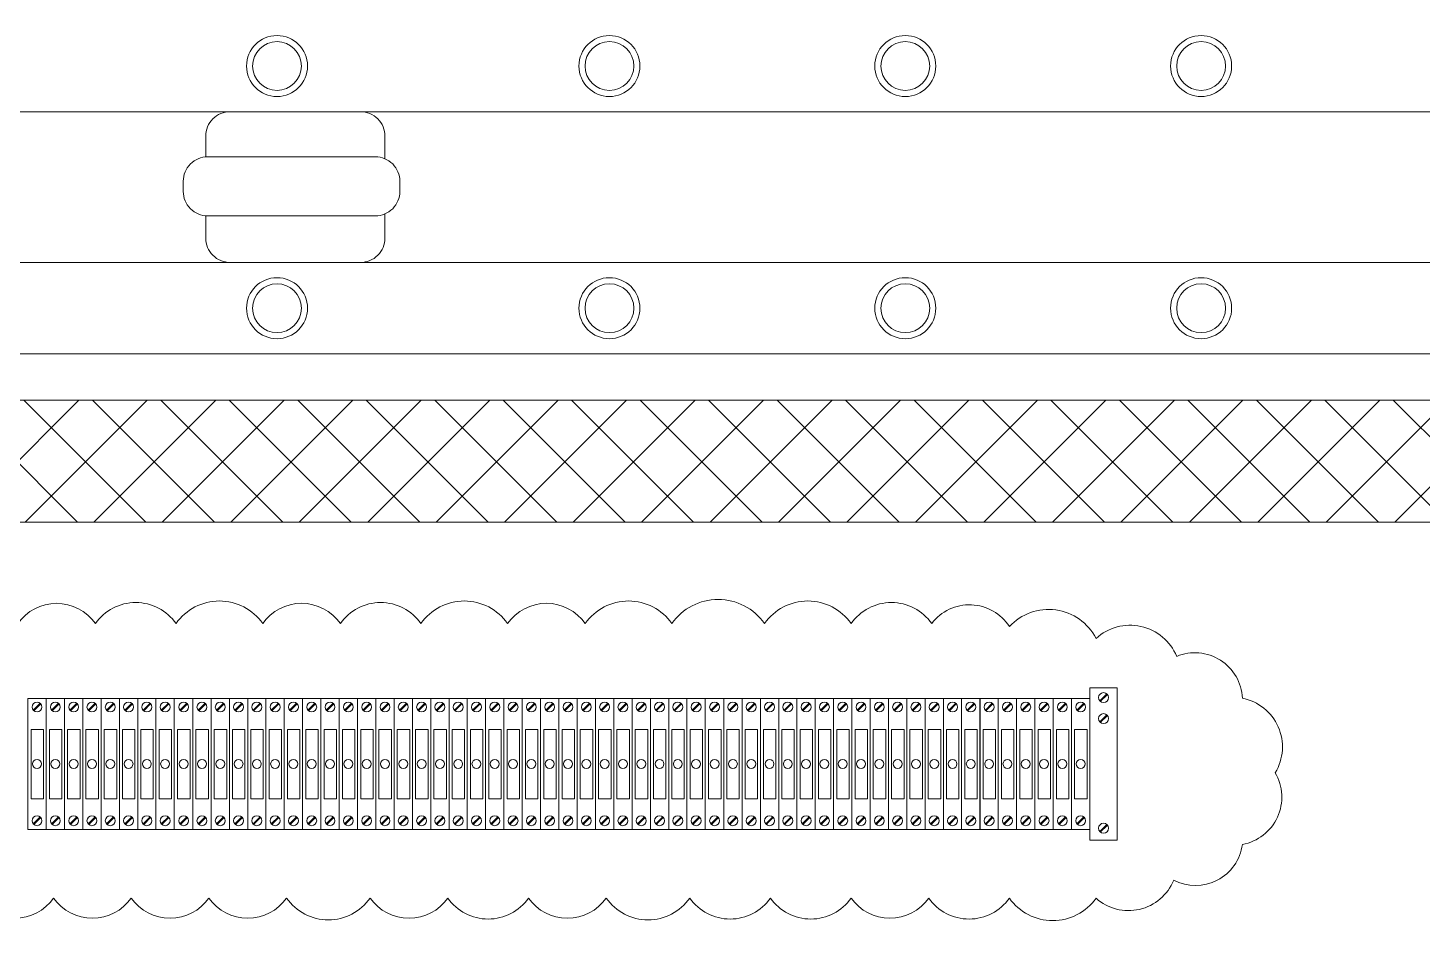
# Model space of a CAD drawing. Header units: millimetres. Extents: x 32626 to 72822, y 60047 to 123188.
# Drawn here: x 33365 to 33639.3, y 68896.5 to 69075.4 of the extents above; entities that cross this region are included whole.
import ezdxf

# ---------------------------------------------------------------- set-up
doc = ezdxf.new("R2010")
doc.units = ezdxf.units.MM
doc.header["$LTSCALE"] = 10
doc.layers.add('1轮廓实线层', color=7, linetype='Continuous', lineweight=18)

msp = doc.modelspace()

# ---------------------------------------------------------------- hatches: boundary and pattern name
at = {"layer": '1轮廓实线层'}
h = msp.add_hatch(dxfattribs=at)
h.set_pattern_fill('ANSI37', color=256, scale=3, style=0)
h.set_pattern_definition([(45, (1626.673, 2082.644), (-6.7351921, 6.7351921), []), (135, (1626.673, 2082.644), (-6.7351921, -6.7351921), [])])
h.paths.add_polyline_path([(33783.76, 68756.33), (33783.76, 69002.19), (33049.69, 69002.19), (33049.69, 68756.33)])
h.paths.add_polyline_path([(33759.76, 68780.33), (33759.76, 68867.26), (33073.69, 68867.26), (33073.69, 68780.33)], flags=16)
h.paths.add_polyline_path([(33759.76, 68891.26), (33759.76, 68978.19), (33073.69, 68978.19), (33073.69, 68891.26)], flags=16)

# ---------------------------------------------------------------- linework, layer by layer
for p, q in [((33485.38, 69029.26), (33832.83, 69029.26)), ((33019.53, 69011.26), (33813.93, 69011.26)), ((33049.69, 69002.19), (33783.76, 69002.19)), ((33073.69, 68978.19), (33759.76, 68978.19))]:
    msp.add_line(p, q, dxfattribs=at)
at = {"layer": '1轮廓实线层', "lineweight": 13}
for p, q in [((33573.93, 68945.58), (33579.33, 68945.58)), ((33573.93, 68915.58), (33573.93, 68945.58)), ((33579.33, 68945.58), (33579.33, 68915.58)), ((33365.02, 68943.5), (33368.62, 68943.5)), ((33365.02, 68917.7), (33365.02, 68943.5)), ((33366.07, 68941.16), (33367.45, 68942.54)), ((33366.19, 68941.04), (33367.57, 68942.42)), ((33368.62, 68943.5), (33368.62, 68917.7)), ((33368.62, 68943.5), (33372.22, 68943.5)), ((33368.62, 68917.7), (33368.62, 68943.5)), ((33369.67, 68941.16), (33371.05, 68942.54)), ((33369.79, 68941.04), (33371.17, 68942.42)), ((33372.22, 68943.5), (33372.22, 68917.7)), ((33372.22, 68943.5), (33375.82, 68943.5)), ((33372.22, 68917.7), (33372.22, 68943.5)), ((33373.27, 68941.16), (33374.65, 68942.54)), ((33373.39, 68941.04), (33374.77, 68942.42)), ((33375.82, 68943.5), (33375.82, 68917.7)), ((33375.82, 68943.5), (33379.42, 68943.5)), ((33375.82, 68917.7), (33375.82, 68943.5)), ((33376.87, 68941.16), (33378.25, 68942.54)), ((33376.99, 68941.04), (33378.37, 68942.42)), ((33379.42, 68943.5), (33379.42, 68917.7)), ((33379.42, 68943.5), (33383.02, 68943.5)), ((33379.42, 68917.7), (33379.42, 68943.5)), ((33380.47, 68941.16), (33381.85, 68942.54)), ((33380.59, 68941.04), (33381.97, 68942.42)), ((33383.02, 68943.5), (33383.02, 68917.7)), ((33383.02, 68943.5), (33386.62, 68943.5)), ((33383.02, 68917.7), (33383.02, 68943.5)), ((33384.07, 68941.16), (33385.45, 68942.54)), ((33384.19, 68941.04), (33385.57, 68942.42)), ((33386.62, 68943.5), (33386.62, 68917.7)), ((33386.62, 68943.5), (33390.22, 68943.5)), ((33386.62, 68917.7), (33386.62, 68943.5)), ((33387.67, 68941.16), (33389.05, 68942.54)), ((33387.8, 68941.04), (33389.17, 68942.42)), ((33390.22, 68943.5), (33390.22, 68917.7)), ((33390.22, 68943.5), (33393.82, 68943.5)), ((33390.22, 68917.7), (33390.22, 68943.5)), ((33391.27, 68941.16), (33392.65, 68942.54)), ((33391.4, 68941.04), (33392.77, 68942.42)), ((33393.82, 68943.5), (33393.82, 68917.7)), ((33393.86, 68943.5), (33397.46, 68943.5)), ((33394.91, 68941.16), (33396.29, 68942.54)), ((33395.03, 68941.04), (33396.41, 68942.42)), ((33397.46, 68943.5), (33397.46, 68917.7)), ((33397.46, 68943.5), (33401.06, 68943.5)), ((33397.46, 68917.7), (33397.46, 68943.5)), ((33398.51, 68941.16), (33399.89, 68942.54)), ((33398.63, 68941.04), (33400.01, 68942.42)), ((33401.06, 68943.5), (33401.06, 68917.7)), ((33401.06, 68943.5), (33404.66, 68943.5)), ((33401.06, 68917.7), (33401.06, 68943.5)), ((33402.11, 68941.16), (33403.49, 68942.54)), ((33402.23, 68941.04), (33403.61, 68942.42)), ((33404.66, 68943.5), (33404.66, 68917.7)), ((33404.66, 68943.5), (33408.26, 68943.5)), ((33404.66, 68917.7), (33404.66, 68943.5)), ((33405.71, 68941.16), (33407.09, 68942.54)), ((33405.83, 68941.04), (33407.21, 68942.42)), ((33408.26, 68943.5), (33408.26, 68917.7)), ((33408.26, 68943.5), (33411.86, 68943.5)), ((33408.26, 68917.7), (33408.26, 68943.5)), ((33409.31, 68941.16), (33410.69, 68942.54)), ((33409.43, 68941.04), (33410.81, 68942.42)), ((33411.86, 68943.5), (33411.86, 68917.7)), ((33411.86, 68943.5), (33415.46, 68943.5)), ((33411.86, 68917.7), (33411.86, 68943.5)), ((33412.91, 68941.16), (33414.29, 68942.54)), ((33413.03, 68941.04), (33414.41, 68942.42)), ((33415.46, 68943.5), (33415.46, 68917.7)), ((33415.46, 68943.5), (33419.06, 68943.5)), ((33415.46, 68917.7), (33415.46, 68943.5)), ((33416.51, 68941.16), (33417.89, 68942.54)), ((33416.63, 68941.04), (33418.01, 68942.42)), ((33419.06, 68943.5), (33419.06, 68917.7)), ((33419.06, 68943.5), (33422.66, 68943.5)), ((33419.06, 68917.7), (33419.06, 68943.5)), ((33420.11, 68941.16), (33421.49, 68942.54)), ((33420.23, 68941.04), (33421.61, 68942.42)), ((33422.66, 68943.5), (33422.66, 68917.7)), ((33422.66, 68943.5), (33426.26, 68943.5)), ((33422.66, 68917.7), (33422.66, 68943.5)), ((33423.71, 68941.16), (33425.09, 68942.54)), ((33423.84, 68941.04), (33425.21, 68942.42)), ((33426.26, 68943.5), (33426.26, 68917.7)), ((33426.26, 68943.5), (33429.86, 68943.5)), ((33426.26, 68917.7), (33426.26, 68943.5)), ((33427.32, 68941.16), (33428.69, 68942.54)), ((33427.44, 68941.04), (33428.81, 68942.42)), ((33429.86, 68943.5), (33429.86, 68917.7)), ((33429.87, 68943.5), (33433.47, 68943.5)), ((33429.87, 68917.7), (33429.87, 68943.5)), ((33430.92, 68941.16), (33432.29, 68942.54)), ((33431.04, 68941.04), (33432.42, 68942.42)), ((33433.47, 68943.5), (33433.47, 68917.7)), ((33433.47, 68943.5), (33437.07, 68943.5)), ((33433.47, 68917.7), (33433.47, 68943.5)), ((33434.52, 68941.16), (33435.9, 68942.54)), ((33434.64, 68941.04), (33436.02, 68942.42)), ((33437.07, 68943.5), (33437.07, 68917.7)), ((33437.07, 68943.5), (33440.67, 68943.5)), ((33437.07, 68917.7), (33437.07, 68943.5)), ((33438.12, 68941.16), (33439.5, 68942.54)), ((33438.24, 68941.04), (33439.62, 68942.42)), ((33440.67, 68943.5), (33440.67, 68917.7)), ((33440.67, 68943.5), (33444.27, 68943.5)), ((33440.67, 68917.7), (33440.67, 68943.5)), ((33441.72, 68941.16), (33443.1, 68942.54)), ((33441.84, 68941.04), (33443.22, 68942.42)), ((33444.27, 68943.5), (33444.27, 68917.7)), ((33444.27, 68943.5), (33447.87, 68943.5)), ((33444.27, 68917.7), (33444.27, 68943.5)), ((33445.32, 68941.16), (33446.7, 68942.54)), ((33445.44, 68941.04), (33446.82, 68942.42)), ((33447.87, 68943.5), (33447.87, 68917.7)), ((33447.87, 68943.5), (33451.47, 68943.5)), ((33447.87, 68917.7), (33447.87, 68943.5)), ((33448.92, 68941.16), (33450.3, 68942.54)), ((33449.04, 68941.04), (33450.42, 68942.42)), ((33451.47, 68943.5), (33451.47, 68917.7)), ((33451.47, 68943.5), (33455.07, 68943.5)), ((33451.47, 68917.7), (33451.47, 68943.5)), ((33452.52, 68941.16), (33453.9, 68942.54)), ((33452.64, 68941.04), (33454.02, 68942.42)), ((33455.07, 68943.5), (33455.07, 68917.7)), ((33455.07, 68943.5), (33458.67, 68943.5)), ((33455.07, 68917.7), (33455.07, 68943.5)), ((33456.12, 68941.16), (33457.5, 68942.54)), ((33456.24, 68941.04), (33457.62, 68942.42)), ((33458.67, 68943.5), (33458.67, 68917.7)), ((33458.67, 68943.5), (33462.27, 68943.5)), ((33458.67, 68917.7), (33458.67, 68943.5)), ((33459.72, 68941.16), (33461.1, 68942.54)), ((33459.84, 68941.04), (33461.22, 68942.42)), ((33462.27, 68943.5), (33462.27, 68917.7)), ((33462.27, 68943.5), (33465.87, 68943.5)), ((33462.27, 68917.7), (33462.27, 68943.5)), ((33463.32, 68941.16), (33464.7, 68942.54)), ((33463.44, 68941.04), (33464.82, 68942.42)), ((33465.87, 68943.5), (33465.87, 68917.7)), ((33465.87, 68943.5), (33469.47, 68943.5)), ((33465.87, 68917.7), (33465.87, 68943.5)), ((33466.92, 68941.16), (33468.3, 68942.54)), ((33467.04, 68941.04), (33468.42, 68942.42)), ((33469.47, 68943.5), (33469.47, 68917.7)), ((33469.47, 68917.7), (33469.47, 68943.5)), ((33469.48, 68943.5), (33473.08, 68943.5)), ((33469.48, 68917.7), (33469.48, 68943.5)), ((33470.53, 68941.16), (33471.9, 68942.54)), ((33470.65, 68941.04), (33472.03, 68942.42)), ((33473.08, 68943.5), (33473.08, 68917.7)), ((33473.08, 68943.5), (33476.68, 68943.5)), ((33473.08, 68917.7), (33473.08, 68943.5)), ((33474.13, 68941.16), (33475.51, 68942.54)), ((33474.25, 68941.04), (33475.63, 68942.42)), ((33476.68, 68943.5), (33476.68, 68917.7)), ((33476.68, 68943.5), (33480.28, 68943.5)), ((33476.68, 68917.7), (33476.68, 68943.5)), ((33477.73, 68941.16), (33479.11, 68942.54)), ((33477.85, 68941.04), (33479.23, 68942.42)), ((33480.28, 68943.5), (33480.28, 68917.7)), ((33480.28, 68943.5), (33483.88, 68943.5)), ((33480.28, 68917.7), (33480.28, 68943.5)), ((33481.33, 68941.16), (33482.71, 68942.54)), ((33481.45, 68941.04), (33482.83, 68942.42)), ((33483.88, 68943.5), (33483.88, 68917.7)), ((33483.88, 68943.5), (33487.48, 68943.5)), ((33483.88, 68917.7), (33483.88, 68943.5)), ((33484.93, 68941.16), (33486.31, 68942.54)), ((33485.05, 68941.04), (33486.43, 68942.42)), ((33487.48, 68943.5), (33487.48, 68917.7)), ((33487.48, 68943.5), (33491.08, 68943.5)), ((33487.48, 68917.7), (33487.48, 68943.5)), ((33488.53, 68941.16), (33489.91, 68942.54)), ((33488.65, 68941.04), (33490.03, 68942.42)), ((33491.08, 68943.5), (33491.08, 68917.7)), ((33491.08, 68943.5), (33494.68, 68943.5)), ((33491.08, 68917.7), (33491.08, 68943.5)), ((33492.13, 68941.16), (33493.51, 68942.54)), ((33492.25, 68941.04), (33493.63, 68942.42)), ((33494.68, 68943.5), (33494.68, 68917.7)), ((33494.68, 68943.5), (33498.28, 68943.5)), ((33494.68, 68917.7), (33494.68, 68943.5)), ((33495.73, 68941.16), (33497.11, 68942.54)), ((33495.85, 68941.04), (33497.23, 68942.42)), ((33498.28, 68943.5), (33498.28, 68917.7)), ((33498.31, 68943.5), (33501.91, 68943.5)), ((33499.36, 68941.16), (33500.74, 68942.54)), ((33499.48, 68941.04), (33500.86, 68942.42)), ((33501.91, 68943.5), (33501.91, 68917.7)), ((33501.91, 68943.5), (33505.51, 68943.5)), ((33501.91, 68917.7), (33501.91, 68943.5)), ((33502.96, 68941.16), (33504.34, 68942.54)), ((33503.09, 68941.04), (33504.46, 68942.42)), ((33505.51, 68943.5), (33505.51, 68917.7)), ((33505.52, 68943.5), (33509.12, 68943.5)), ((33505.52, 68917.7), (33505.52, 68943.5)), ((33506.57, 68941.16), (33507.94, 68942.54)), ((33506.69, 68941.04), (33508.07, 68942.42)), ((33509.12, 68943.5), (33509.12, 68917.7)), ((33509.12, 68943.5), (33512.72, 68943.5)), ((33509.12, 68917.7), (33509.12, 68943.5)), ((33510.17, 68941.16), (33511.55, 68942.54)), ((33510.29, 68941.04), (33511.67, 68942.42)), ((33512.72, 68943.5), (33512.72, 68917.7)), ((33512.72, 68943.5), (33516.32, 68943.5)), ((33512.72, 68917.7), (33512.72, 68943.5)), ((33513.77, 68941.16), (33515.15, 68942.54)), ((33513.89, 68941.04), (33515.27, 68942.42)), ((33516.32, 68943.5), (33516.32, 68917.7)), ((33516.32, 68943.5), (33519.92, 68943.5)), ((33516.32, 68917.7), (33516.32, 68943.5)), ((33517.37, 68941.16), (33518.75, 68942.54)), ((33517.49, 68941.04), (33518.87, 68942.42)), ((33519.92, 68943.5), (33519.92, 68917.7)), ((33519.92, 68943.5), (33523.52, 68943.5)), ((33519.92, 68917.7), (33519.92, 68943.5)), ((33520.97, 68941.16), (33522.35, 68942.54)), ((33521.09, 68941.04), (33522.47, 68942.42)), ((33523.52, 68943.5), (33523.52, 68917.7)), ((33523.52, 68943.5), (33527.12, 68943.5)), ((33523.52, 68917.7), (33523.52, 68943.5)), ((33524.57, 68941.16), (33525.95, 68942.54)), ((33524.69, 68941.04), (33526.07, 68942.42)), ((33527.12, 68943.5), (33527.12, 68917.7)), ((33527.12, 68943.5), (33530.72, 68943.5)), ((33527.12, 68917.7), (33527.12, 68943.5)), ((33528.17, 68941.16), (33529.55, 68942.54)), ((33528.29, 68941.04), (33529.67, 68942.42)), ((33530.72, 68943.5), (33530.72, 68917.7)), ((33530.72, 68943.5), (33534.32, 68943.5)), ((33530.72, 68917.7), (33530.72, 68943.5)), ((33531.77, 68941.16), (33533.15, 68942.54)), ((33531.89, 68941.04), (33533.27, 68942.42)), ((33534.32, 68943.5), (33534.32, 68917.7)), ((33534.32, 68943.5), (33537.92, 68943.5)), ((33534.32, 68917.7), (33534.32, 68943.5)), ((33535.37, 68941.16), (33536.75, 68942.54)), ((33535.49, 68941.04), (33536.87, 68942.42)), ((33537.92, 68943.5), (33537.92, 68917.7)), ((33537.92, 68943.5), (33541.52, 68943.5)), ((33537.92, 68917.7), (33537.92, 68943.5)), ((33538.97, 68941.16), (33540.35, 68942.54)), ((33539.09, 68941.04), (33540.47, 68942.42)), ((33541.52, 68943.5), (33541.52, 68917.7)), ((33541.52, 68943.5), (33545.12, 68943.5)), ((33541.52, 68917.7), (33541.52, 68943.5)), ((33542.57, 68941.16), (33543.95, 68942.54)), ((33542.69, 68941.04), (33544.07, 68942.42)), ((33545.12, 68943.5), (33545.12, 68917.7)), ((33545.12, 68943.5), (33548.72, 68943.5)), ((33545.12, 68917.7), (33545.12, 68943.5)), ((33546.17, 68941.16), (33547.55, 68942.54)), ((33546.3, 68941.04), (33547.67, 68942.42)), ((33548.72, 68943.5), (33548.72, 68917.7)), ((33548.72, 68943.5), (33552.32, 68943.5)), ((33548.72, 68917.7), (33548.72, 68943.5)), ((33549.78, 68941.16), (33551.15, 68942.54)), ((33549.9, 68941.04), (33551.28, 68942.42)), ((33552.32, 68943.5), (33552.32, 68917.7)), ((33552.33, 68943.5), (33555.93, 68943.5)), ((33552.33, 68917.7), (33552.33, 68943.5)), ((33553.38, 68941.16), (33554.75, 68942.54)), ((33553.5, 68941.04), (33554.88, 68942.42)), ((33555.93, 68943.5), (33555.93, 68917.7)), ((33555.93, 68943.5), (33559.53, 68943.5)), ((33555.93, 68917.7), (33555.93, 68943.5)), ((33556.98, 68941.16), (33558.36, 68942.54)), ((33557.1, 68941.04), (33558.48, 68942.42)), ((33559.53, 68943.5), (33559.53, 68917.7)), ((33559.53, 68943.5), (33563.13, 68943.5)), ((33559.53, 68917.7), (33559.53, 68943.5)), ((33560.58, 68941.16), (33561.96, 68942.54)), ((33560.7, 68941.04), (33562.08, 68942.42)), ((33563.13, 68943.5), (33563.13, 68917.7)), ((33563.13, 68943.5), (33566.73, 68943.5)), ((33563.13, 68917.7), (33563.13, 68943.5)), ((33564.18, 68941.16), (33565.56, 68942.54)), ((33564.3, 68941.04), (33565.68, 68942.42)), ((33566.73, 68943.5), (33566.73, 68917.7)), ((33566.73, 68943.5), (33570.33, 68943.5)), ((33566.73, 68917.7), (33566.73, 68943.5)), ((33567.78, 68941.16), (33569.16, 68942.54)), ((33567.9, 68941.04), (33569.28, 68942.42)), ((33570.33, 68943.5), (33570.33, 68917.7)), ((33570.33, 68943.5), (33573.93, 68943.5)), ((33570.33, 68917.7), (33570.33, 68943.5)), ((33571.38, 68941.16), (33572.76, 68942.54)), ((33571.5, 68941.04), (33572.88, 68942.42)), ((33573.93, 68943.5), (33573.93, 68917.7)), ((33573.93, 68917.7), (33573.93, 68943.5)), ((33575.88, 68943.02), (33577.26, 68944.4)), ((33576, 68942.9), (33577.38, 68944.27)), ((33575.88, 68938.89), (33577.26, 68940.27)), ((33576, 68938.77), (33577.38, 68940.15)), ((33366.07, 68918.79), (33367.45, 68920.17)), ((33366.19, 68918.67), (33367.57, 68920.04)), ((33369.67, 68918.79), (33371.05, 68920.17)), ((33369.79, 68918.67), (33371.17, 68920.04)), ((33373.27, 68918.79), (33374.65, 68920.17)), ((33373.39, 68918.67), (33374.77, 68920.04)), ((33376.87, 68918.79), (33378.25, 68920.17)), ((33376.99, 68918.67), (33378.37, 68920.04)), ((33380.47, 68918.79), (33381.85, 68920.17)), ((33380.59, 68918.67), (33381.97, 68920.04)), ((33384.07, 68918.79), (33385.45, 68920.17)), ((33384.19, 68918.67), (33385.57, 68920.04)), ((33387.67, 68918.79), (33389.05, 68920.17)), ((33387.8, 68918.67), (33389.17, 68920.04)), ((33391.27, 68918.79), (33392.65, 68920.17)), ((33391.4, 68918.67), (33392.77, 68920.04)), ((33394.91, 68918.79), (33396.29, 68920.17)), ((33395.03, 68918.67), (33396.41, 68920.04)), ((33398.51, 68918.79), (33399.89, 68920.17)), ((33398.63, 68918.67), (33400.01, 68920.04)), ((33402.11, 68918.79), (33403.49, 68920.17)), ((33402.23, 68918.67), (33403.61, 68920.04)), ((33405.71, 68918.79), (33407.09, 68920.17)), ((33405.83, 68918.67), (33407.21, 68920.04)), ((33409.31, 68918.79), (33410.69, 68920.17)), ((33409.43, 68918.67), (33410.81, 68920.04)), ((33412.91, 68918.79), (33414.29, 68920.17)), ((33413.03, 68918.67), (33414.41, 68920.04)), ((33416.51, 68918.79), (33417.89, 68920.17)), ((33416.63, 68918.67), (33418.01, 68920.04)), ((33420.11, 68918.79), (33421.49, 68920.17)), ((33420.23, 68918.67), (33421.61, 68920.04)), ((33423.71, 68918.79), (33425.09, 68920.17)), ((33423.84, 68918.67), (33425.21, 68920.04)), ((33427.32, 68918.79), (33428.69, 68920.17)), ((33427.44, 68918.67), (33428.81, 68920.04)), ((33430.92, 68918.79), (33432.29, 68920.17)), ((33431.04, 68918.67), (33432.42, 68920.04)), ((33434.52, 68918.79), (33435.9, 68920.17)), ((33434.64, 68918.67), (33436.02, 68920.04)), ((33438.12, 68918.79), (33439.5, 68920.17)), ((33438.24, 68918.67), (33439.62, 68920.04)), ((33441.72, 68918.79), (33443.1, 68920.17)), ((33441.84, 68918.67), (33443.22, 68920.04)), ((33445.32, 68918.79), (33446.7, 68920.17)), ((33445.44, 68918.67), (33446.82, 68920.04)), ((33448.92, 68918.79), (33450.3, 68920.17)), ((33449.04, 68918.67), (33450.42, 68920.04)), ((33452.52, 68918.79), (33453.9, 68920.17)), ((33452.64, 68918.67), (33454.02, 68920.04)), ((33456.12, 68918.79), (33457.5, 68920.17)), ((33456.24, 68918.67), (33457.62, 68920.04)), ((33459.72, 68918.79), (33461.1, 68920.17)), ((33459.84, 68918.67), (33461.22, 68920.04)), ((33463.32, 68918.79), (33464.7, 68920.17)), ((33463.44, 68918.67), (33464.82, 68920.04)), ((33466.92, 68918.79), (33468.3, 68920.17)), ((33467.04, 68918.67), (33468.42, 68920.04)), ((33470.53, 68918.79), (33471.9, 68920.17)), ((33470.65, 68918.67), (33472.03, 68920.04)), ((33474.13, 68918.79), (33475.51, 68920.17)), ((33474.25, 68918.67), (33475.63, 68920.04)), ((33477.73, 68918.79), (33479.11, 68920.17)), ((33477.85, 68918.67), (33479.23, 68920.04)), ((33481.33, 68918.79), (33482.71, 68920.17)), ((33481.45, 68918.67), (33482.83, 68920.04)), ((33484.93, 68918.79), (33486.31, 68920.17)), ((33485.05, 68918.67), (33486.43, 68920.04)), ((33488.53, 68918.79), (33489.91, 68920.17)), ((33488.65, 68918.67), (33490.03, 68920.04)), ((33492.13, 68918.79), (33493.51, 68920.17)), ((33492.25, 68918.67), (33493.63, 68920.04)), ((33495.73, 68918.79), (33497.11, 68920.17)), ((33495.85, 68918.67), (33497.23, 68920.04)), ((33499.36, 68918.79), (33500.74, 68920.17)), ((33499.48, 68918.67), (33500.86, 68920.04)), ((33502.96, 68918.79), (33504.34, 68920.17)), ((33503.09, 68918.67), (33504.46, 68920.04)), ((33506.57, 68918.79), (33507.94, 68920.17)), ((33506.69, 68918.67), (33508.07, 68920.04)), ((33510.17, 68918.79), (33511.55, 68920.17)), ((33510.29, 68918.67), (33511.67, 68920.04)), ((33513.77, 68918.79), (33515.15, 68920.17)), ((33513.89, 68918.67), (33515.27, 68920.04)), ((33517.37, 68918.79), (33518.75, 68920.17)), ((33517.49, 68918.67), (33518.87, 68920.04)), ((33520.97, 68918.79), (33522.35, 68920.17)), ((33521.09, 68918.67), (33522.47, 68920.04)), ((33524.57, 68918.79), (33525.95, 68920.17)), ((33524.69, 68918.67), (33526.07, 68920.04)), ((33528.17, 68918.79), (33529.55, 68920.17)), ((33528.29, 68918.67), (33529.67, 68920.04)), ((33531.77, 68918.79), (33533.15, 68920.17)), ((33531.89, 68918.67), (33533.27, 68920.04)), ((33535.37, 68918.79), (33536.75, 68920.17)), ((33535.49, 68918.67), (33536.87, 68920.04)), ((33538.97, 68918.79), (33540.35, 68920.17)), ((33539.09, 68918.67), (33540.47, 68920.04)), ((33542.57, 68918.79), (33543.95, 68920.17)), ((33542.69, 68918.67), (33544.07, 68920.04)), ((33546.17, 68918.79), (33547.55, 68920.17)), ((33546.3, 68918.67), (33547.67, 68920.04)), ((33549.78, 68918.79), (33551.15, 68920.17)), ((33549.9, 68918.67), (33551.28, 68920.04)), ((33553.38, 68918.79), (33554.75, 68920.17)), ((33553.5, 68918.67), (33554.88, 68920.04)), ((33556.98, 68918.79), (33558.36, 68920.17)), ((33557.1, 68918.67), (33558.48, 68920.04)), ((33560.58, 68918.79), (33561.96, 68920.17)), ((33560.7, 68918.67), (33562.08, 68920.04)), ((33564.18, 68918.79), (33565.56, 68920.17)), ((33564.3, 68918.67), (33565.68, 68920.04)), ((33567.78, 68918.79), (33569.16, 68920.17)), ((33567.9, 68918.67), (33569.28, 68920.04)), ((33571.38, 68918.79), (33572.76, 68920.17)), ((33571.5, 68918.67), (33572.88, 68920.04)), ((33368.62, 68917.7), (33365.02, 68917.7)), ((33372.22, 68917.7), (33368.62, 68917.7)), ((33375.82, 68917.7), (33372.22, 68917.7)), ((33379.42, 68917.7), (33375.82, 68917.7)), ((33383.02, 68917.7), (33379.42, 68917.7)), ((33386.62, 68917.7), (33383.02, 68917.7)), ((33390.22, 68917.7), (33386.62, 68917.7)), ((33393.82, 68917.7), (33390.22, 68917.7)), ((33397.46, 68917.7), (33393.86, 68917.7)), ((33401.06, 68917.7), (33397.46, 68917.7)), ((33404.66, 68917.7), (33401.06, 68917.7)), ((33408.26, 68917.7), (33404.66, 68917.7)), ((33411.86, 68917.7), (33408.26, 68917.7)), ((33415.46, 68917.7), (33411.86, 68917.7)), ((33419.06, 68917.7), (33415.46, 68917.7)), ((33422.66, 68917.7), (33419.06, 68917.7)), ((33426.26, 68917.7), (33422.66, 68917.7)), ((33429.86, 68917.7), (33426.26, 68917.7)), ((33433.47, 68917.7), (33429.87, 68917.7)), ((33437.07, 68917.7), (33433.47, 68917.7)), ((33440.67, 68917.7), (33437.07, 68917.7)), ((33444.27, 68917.7), (33440.67, 68917.7)), ((33447.87, 68917.7), (33444.27, 68917.7)), ((33451.47, 68917.7), (33447.87, 68917.7)), ((33455.07, 68917.7), (33451.47, 68917.7)), ((33458.67, 68917.7), (33455.07, 68917.7)), ((33462.27, 68917.7), (33458.67, 68917.7)), ((33465.87, 68917.7), (33462.27, 68917.7)), ((33469.47, 68917.7), (33465.87, 68917.7)), ((33473.08, 68917.7), (33469.48, 68917.7)), ((33476.68, 68917.7), (33473.08, 68917.7)), ((33480.28, 68917.7), (33476.68, 68917.7)), ((33483.88, 68917.7), (33480.28, 68917.7)), ((33487.48, 68917.7), (33483.88, 68917.7)), ((33491.08, 68917.7), (33487.48, 68917.7)), ((33494.68, 68917.7), (33491.08, 68917.7)), ((33498.28, 68917.7), (33494.68, 68917.7)), ((33501.91, 68917.7), (33498.31, 68917.7)), ((33505.51, 68917.7), (33501.91, 68917.7)), ((33509.12, 68917.7), (33505.52, 68917.7)), ((33512.72, 68917.7), (33509.12, 68917.7)), ((33516.32, 68917.7), (33512.72, 68917.7)), ((33519.92, 68917.7), (33516.32, 68917.7)), ((33523.52, 68917.7), (33519.92, 68917.7)), ((33527.12, 68917.7), (33523.52, 68917.7)), ((33530.72, 68917.7), (33527.12, 68917.7)), ((33534.32, 68917.7), (33530.72, 68917.7)), ((33537.92, 68917.7), (33534.32, 68917.7)), ((33541.52, 68917.7), (33537.92, 68917.7)), ((33545.12, 68917.7), (33541.52, 68917.7)), ((33548.72, 68917.7), (33545.12, 68917.7)), ((33552.32, 68917.7), (33548.72, 68917.7)), ((33555.93, 68917.7), (33552.33, 68917.7)), ((33559.53, 68917.7), (33555.93, 68917.7)), ((33563.13, 68917.7), (33559.53, 68917.7)), ((33566.73, 68917.7), (33563.13, 68917.7)), ((33570.33, 68917.7), (33566.73, 68917.7)), ((33573.93, 68917.7), (33570.33, 68917.7)), ((33575.88, 68917.32), (33577.26, 68918.7)), ((33576, 68917.2), (33577.38, 68918.58)), ((33579.33, 68915.58), (33573.93, 68915.58))]:
    msp.add_line(p, q, dxfattribs=at)
at = {"layer": '1轮廓实线层'}
for points in [[(33831.63, 69058.91), (33003.63, 69058.91, -0.414214), (32997.63, 69064.91), (32997.63, 69532.91, -0.414214), (33003.63, 69538.91)], [(33400.01, 69050.03), (33400.01, 69054.11, -0.414214), (33404.81, 69058.91), (33430.45, 69058.91, -0.414214), (33435.25, 69054.11), (33435.25, 69049.66)], [(33435.25, 69038.81), (33435.25, 69034.06, -0.414214), (33430.45, 69029.26), (33404.81, 69029.26, -0.414214), (33400.01, 69034.06), (33400.01, 69038.44)], [(33002.43, 68729.26, -0.414214), (32997.63, 68734.06), (32997.63, 69024.46, -0.414214), (33002.43, 69029.26), (33485.38, 69029.26)]]:
    msp.add_lwpolyline(points, format="xyb", dxfattribs=at)
msp.add_lwpolyline([(33395.58, 69045.24, -0.414214), (33400.38, 69050.04), (33433.39, 69050.04, -0.414214), (33438.19, 69045.24), (33438.19, 69043.23, -0.414214), (33433.39, 69038.43), (33400.38, 69038.43, -0.414214), (33395.58, 69043.23)], format="xyb", close=True, dxfattribs=at)
at = {"layer": '1轮廓实线层', "color": 1}
msp.add_lwpolyline([(33354.8, 68904.2, 0.520567), (33370.08, 68904.2, 0.520567), (33370.08, 68904.2, 0.520567), (33385.35, 68904.2, 0.520567), (33385.35, 68904.2, 0.520567), (33400.63, 68904.2, 0.520567), (33400.63, 68904.2, 0.520567), (33415.91, 68904.2, 0.520567), (33415.91, 68904.2, 0.520567), (33432.36, 68904.2, 0.520567), (33432.36, 68904.2, 0.520567), (33447.64, 68904.2, 0.520567), (33447.64, 68904.2, 0.520567), (33463.51, 68904.2, 0.520567), (33463.51, 68904.2, 0.520567), (33478.78, 68904.2, 0.520567), (33478.78, 68904.2, 0.520567), (33495.24, 68904.2, 0.520567), (33495.24, 68904.2, 0.520567), (33511.1, 68904.2, 0.520567), (33511.1, 68904.2, 0.520567), (33526.97, 68904.2, 0.520567), (33526.97, 68904.2, 0.520567), (33542.24, 68904.2, 0.520567), (33542.24, 68904.2, 0.520567), (33558.11, 68904.2, 0.520567), (33558.11, 68904.2, 0.520567), (33575.15, 68904.2, 0.520567), (33575.15, 68904.2, 0.520567), (33590.43, 68907.72, 0.520567), (33590.43, 68907.72, 0.520567), (33603.94, 68914.76, 0.520567), (33603.94, 68914.76, 0.520567), (33610.41, 68928.86, 0.520567), (33610.41, 68928.86, 0.520567), (33603.94, 68943.54, 0.520567), (33603.94, 68943.54, 0.520567), (33591.02, 68951.76, 0.520567), (33591.02, 68951.76, 0.520567), (33575.15, 68955.28, 0.520567), (33575.15, 68955.28, 0.520567), (33558.11, 68957.63, 0.520567), (33558.11, 68957.63, 0.520567), (33542.83, 68958.22, 0.520567), (33542.83, 68958.22, 0.520567), (33526.97, 68958.22, 0.520567), (33526.97, 68958.22, 0.520567), (33509.93, 68958.22, 0.520567), (33509.93, 68958.22, 0.520567), (33491.71, 68958.22, 0.520567), (33491.71, 68958.22, 0.520567), (33474.67, 68958.22, 0.520567), (33474.67, 68958.22, 0.520567), (33459.39, 68958.22, 0.520567), (33459.39, 68958.22, 0.520567), (33442.35, 68958.22, 0.520567), (33442.35, 68958.22, 0.520567), (33426.49, 68958.22, 0.520567), (33426.49, 68958.22, 0.520567), (33411.21, 68958.22, 0.520567), (33411.21, 68958.22, 0.520567), (33394.17, 68958.22, 0.520567), (33394.17, 68958.22, 0.520567), (33378.3, 68958.22, 0.520567), (33378.3, 68958.22, 0.520567), (33363.03, 68958.22, 0.520567)], format="xyb", dxfattribs=at)
at = {"layer": '1轮廓实线层', "lineweight": 13}
for points in [[(33365.64, 68937.4), (33368.09, 68937.4), (33368.09, 68923.75), (33365.64, 68923.75)], [(33369.24, 68937.4), (33371.69, 68937.4), (33371.69, 68923.75), (33369.24, 68923.75)], [(33372.84, 68937.4), (33375.29, 68937.4), (33375.29, 68923.75), (33372.84, 68923.75)], [(33376.44, 68937.4), (33378.89, 68937.4), (33378.89, 68923.75), (33376.44, 68923.75)], [(33380.04, 68937.4), (33382.49, 68937.4), (33382.49, 68923.75), (33380.04, 68923.75)], [(33383.64, 68937.4), (33386.09, 68937.4), (33386.09, 68923.75), (33383.64, 68923.75)], [(33387.24, 68937.4), (33389.69, 68937.4), (33389.69, 68923.75), (33387.24, 68923.75)], [(33390.85, 68937.4), (33393.29, 68937.4), (33393.29, 68923.75), (33390.85, 68923.75)], [(33394.48, 68937.4), (33396.93, 68937.4), (33396.93, 68923.75), (33394.48, 68923.75)], [(33398.08, 68937.4), (33400.53, 68937.4), (33400.53, 68923.75), (33398.08, 68923.75)], [(33401.68, 68937.4), (33404.13, 68937.4), (33404.13, 68923.75), (33401.68, 68923.75)], [(33405.28, 68937.4), (33407.73, 68937.4), (33407.73, 68923.75), (33405.28, 68923.75)], [(33408.88, 68937.4), (33411.33, 68937.4), (33411.33, 68923.75), (33408.88, 68923.75)], [(33412.48, 68937.4), (33414.93, 68937.4), (33414.93, 68923.75), (33412.48, 68923.75)], [(33416.08, 68937.4), (33418.53, 68937.4), (33418.53, 68923.75), (33416.08, 68923.75)], [(33419.68, 68937.4), (33422.13, 68937.4), (33422.13, 68923.75), (33419.68, 68923.75)], [(33423.28, 68937.4), (33425.73, 68937.4), (33425.73, 68923.75), (33423.28, 68923.75)], [(33426.89, 68937.4), (33429.33, 68937.4), (33429.33, 68923.75), (33426.89, 68923.75)], [(33430.49, 68937.4), (33432.93, 68937.4), (33432.93, 68923.75), (33430.49, 68923.75)], [(33434.09, 68937.4), (33436.54, 68937.4), (33436.54, 68923.75), (33434.09, 68923.75)], [(33437.69, 68937.4), (33440.14, 68937.4), (33440.14, 68923.75), (33437.69, 68923.75)], [(33441.29, 68937.4), (33443.74, 68937.4), (33443.74, 68923.75), (33441.29, 68923.75)], [(33444.89, 68937.4), (33447.34, 68937.4), (33447.34, 68923.75), (33444.89, 68923.75)], [(33448.49, 68937.4), (33450.94, 68937.4), (33450.94, 68923.75), (33448.49, 68923.75)], [(33452.09, 68937.4), (33454.54, 68937.4), (33454.54, 68923.75), (33452.09, 68923.75)], [(33455.69, 68937.4), (33458.14, 68937.4), (33458.14, 68923.75), (33455.69, 68923.75)], [(33459.29, 68937.4), (33461.74, 68937.4), (33461.74, 68923.75), (33459.29, 68923.75)], [(33462.89, 68937.4), (33465.34, 68937.4), (33465.34, 68923.75), (33462.89, 68923.75)], [(33466.49, 68937.4), (33468.94, 68937.4), (33468.94, 68923.75), (33466.49, 68923.75)], [(33470.1, 68937.4), (33472.54, 68937.4), (33472.54, 68923.75), (33470.1, 68923.75)], [(33473.7, 68937.4), (33476.15, 68937.4), (33476.15, 68923.75), (33473.7, 68923.75)], [(33477.3, 68937.4), (33479.75, 68937.4), (33479.75, 68923.75), (33477.3, 68923.75)], [(33480.9, 68937.4), (33483.35, 68937.4), (33483.35, 68923.75), (33480.9, 68923.75)], [(33484.5, 68937.4), (33486.95, 68937.4), (33486.95, 68923.75), (33484.5, 68923.75)], [(33488.1, 68937.4), (33490.55, 68937.4), (33490.55, 68923.75), (33488.1, 68923.75)], [(33491.7, 68937.4), (33494.15, 68937.4), (33494.15, 68923.75), (33491.7, 68923.75)], [(33495.3, 68937.4), (33497.75, 68937.4), (33497.75, 68923.75), (33495.3, 68923.75)], [(33498.93, 68937.4), (33501.38, 68937.4), (33501.38, 68923.75), (33498.93, 68923.75)], [(33502.54, 68937.4), (33504.98, 68937.4), (33504.98, 68923.75), (33502.54, 68923.75)], [(33506.14, 68937.4), (33508.58, 68937.4), (33508.58, 68923.75), (33506.14, 68923.75)], [(33509.74, 68937.4), (33512.19, 68937.4), (33512.19, 68923.75), (33509.74, 68923.75)], [(33513.34, 68937.4), (33515.79, 68937.4), (33515.79, 68923.75), (33513.34, 68923.75)], [(33516.94, 68937.4), (33519.39, 68937.4), (33519.39, 68923.75), (33516.94, 68923.75)], [(33520.54, 68937.4), (33522.99, 68937.4), (33522.99, 68923.75), (33520.54, 68923.75)], [(33524.14, 68937.4), (33526.59, 68937.4), (33526.59, 68923.75), (33524.14, 68923.75)], [(33527.74, 68937.4), (33530.19, 68937.4), (33530.19, 68923.75), (33527.74, 68923.75)], [(33531.34, 68937.4), (33533.79, 68937.4), (33533.79, 68923.75), (33531.34, 68923.75)], [(33534.94, 68937.4), (33537.39, 68937.4), (33537.39, 68923.75), (33534.94, 68923.75)], [(33538.54, 68937.4), (33540.99, 68937.4), (33540.99, 68923.75), (33538.54, 68923.75)], [(33542.14, 68937.4), (33544.59, 68937.4), (33544.59, 68923.75), (33542.14, 68923.75)], [(33545.74, 68937.4), (33548.19, 68937.4), (33548.19, 68923.75), (33545.74, 68923.75)], [(33549.35, 68937.4), (33551.79, 68937.4), (33551.79, 68923.75), (33549.35, 68923.75)], [(33552.95, 68937.4), (33555.39, 68937.4), (33555.39, 68923.75), (33552.95, 68923.75)], [(33556.55, 68937.4), (33559, 68937.4), (33559, 68923.75), (33556.55, 68923.75)], [(33560.15, 68937.4), (33562.6, 68937.4), (33562.6, 68923.75), (33560.15, 68923.75)], [(33563.75, 68937.4), (33566.2, 68937.4), (33566.2, 68923.75), (33563.75, 68923.75)], [(33567.35, 68937.4), (33569.8, 68937.4), (33569.8, 68923.75), (33567.35, 68923.75)], [(33570.95, 68937.4), (33573.4, 68937.4), (33573.4, 68923.75), (33570.95, 68923.75)]]:
    msp.add_lwpolyline(points, close=True, dxfattribs=at)
at = {"layer": '1轮廓实线层'}
for centre, radius in [((33414.03, 69067.91), 6), ((33479.43, 69067.91), 6), ((33537.63, 69067.91), 6), ((33595.83, 69067.91), 6), ((33414.03, 69067.91), 4.8), ((33479.43, 69067.91), 4.8), ((33537.63, 69067.91), 4.8), ((33595.83, 69067.91), 4.8), ((33414.03, 69020.26), 6), ((33414.03, 69020.26), 4.8), ((33479.43, 69020.26), 6), ((33479.43, 69020.26), 4.8), ((33537.63, 69020.26), 6), ((33537.63, 69020.26), 4.8), ((33595.83, 69020.26), 6), ((33595.83, 69020.26), 4.8)]:
    msp.add_circle(centre, radius, dxfattribs=at)
at = {"layer": '1轮廓实线层', "lineweight": 13}
for centre, radius in [((33576.63, 68943.65), 0.975), ((33366.82, 68941.79), 0.975), ((33370.42, 68941.79), 0.975), ((33374.02, 68941.79), 0.975), ((33377.62, 68941.79), 0.975), ((33381.22, 68941.79), 0.975), ((33384.82, 68941.79), 0.975), ((33388.42, 68941.79), 0.975), ((33392.02, 68941.79), 0.975), ((33395.66, 68941.79), 0.975), ((33399.26, 68941.79), 0.975), ((33402.86, 68941.79), 0.975), ((33406.46, 68941.79), 0.975), ((33410.06, 68941.79), 0.975), ((33413.66, 68941.79), 0.975), ((33417.26, 68941.79), 0.975), ((33420.86, 68941.79), 0.975), ((33424.46, 68941.79), 0.975), ((33428.06, 68941.79), 0.975), ((33431.67, 68941.79), 0.975), ((33435.27, 68941.79), 0.975), ((33438.87, 68941.79), 0.975), ((33442.47, 68941.79), 0.975), ((33446.07, 68941.79), 0.975), ((33449.67, 68941.79), 0.975), ((33453.27, 68941.79), 0.975), ((33456.87, 68941.79), 0.975), ((33460.47, 68941.79), 0.975), ((33464.07, 68941.79), 0.975), ((33467.67, 68941.79), 0.975), ((33471.28, 68941.79), 0.975), ((33474.88, 68941.79), 0.975), ((33478.48, 68941.79), 0.975), ((33482.08, 68941.79), 0.975), ((33485.68, 68941.79), 0.975), ((33489.28, 68941.79), 0.975), ((33492.88, 68941.79), 0.975), ((33496.48, 68941.79), 0.975), ((33500.11, 68941.79), 0.975), ((33503.71, 68941.79), 0.975), ((33507.32, 68941.79), 0.975), ((33510.92, 68941.79), 0.975), ((33514.52, 68941.79), 0.975), ((33518.12, 68941.79), 0.975), ((33521.72, 68941.79), 0.975), ((33525.32, 68941.79), 0.975), ((33528.92, 68941.79), 0.975), ((33532.52, 68941.79), 0.975), ((33536.12, 68941.79), 0.975), ((33539.72, 68941.79), 0.975), ((33543.32, 68941.79), 0.975), ((33546.92, 68941.79), 0.975), ((33550.52, 68941.79), 0.975), ((33554.13, 68941.79), 0.975), ((33557.73, 68941.79), 0.975), ((33561.33, 68941.79), 0.975), ((33564.93, 68941.79), 0.975), ((33568.53, 68941.79), 0.975), ((33572.13, 68941.79), 0.975), ((33576.63, 68939.52), 0.975), ((33366.82, 68930.6), 0.881), ((33370.42, 68930.6), 0.881), ((33374.02, 68930.6), 0.881), ((33377.62, 68930.6), 0.881), ((33381.22, 68930.6), 0.881), ((33384.82, 68930.6), 0.881), ((33388.42, 68930.6), 0.881), ((33392.02, 68930.6), 0.881), ((33395.66, 68930.6), 0.881), ((33399.26, 68930.6), 0.881), ((33402.86, 68930.6), 0.881), ((33406.46, 68930.6), 0.881), ((33410.06, 68930.6), 0.881), ((33413.66, 68930.6), 0.881), ((33417.26, 68930.6), 0.881), ((33420.86, 68930.6), 0.881), ((33424.46, 68930.6), 0.881), ((33428.06, 68930.6), 0.881), ((33431.67, 68930.6), 0.881), ((33435.27, 68930.6), 0.881), ((33438.87, 68930.6), 0.881), ((33442.47, 68930.6), 0.881), ((33446.07, 68930.6), 0.881), ((33449.67, 68930.6), 0.881), ((33453.27, 68930.6), 0.881), ((33456.87, 68930.6), 0.881), ((33460.47, 68930.6), 0.881), ((33464.07, 68930.6), 0.881), ((33467.67, 68930.6), 0.881), ((33471.28, 68930.6), 0.881), ((33474.88, 68930.6), 0.881), ((33478.48, 68930.6), 0.881), ((33482.08, 68930.6), 0.881), ((33485.68, 68930.6), 0.881), ((33489.28, 68930.6), 0.881), ((33492.88, 68930.6), 0.881), ((33496.48, 68930.6), 0.881), ((33500.11, 68930.6), 0.881), ((33503.71, 68930.6), 0.881), ((33507.32, 68930.6), 0.881), ((33510.92, 68930.6), 0.881), ((33514.52, 68930.6), 0.881), ((33518.12, 68930.6), 0.881), ((33521.72, 68930.6), 0.881), ((33525.32, 68930.6), 0.881), ((33528.92, 68930.6), 0.881), ((33532.52, 68930.6), 0.881), ((33536.12, 68930.6), 0.881), ((33539.72, 68930.6), 0.881), ((33543.32, 68930.6), 0.881), ((33546.92, 68930.6), 0.881), ((33550.52, 68930.6), 0.881), ((33554.13, 68930.6), 0.881), ((33557.73, 68930.6), 0.881), ((33561.33, 68930.6), 0.881), ((33564.93, 68930.6), 0.881), ((33568.53, 68930.6), 0.881), ((33572.13, 68930.6), 0.881), ((33366.82, 68919.42), 0.975), ((33370.42, 68919.42), 0.975), ((33374.02, 68919.42), 0.975), ((33377.62, 68919.42), 0.975), ((33381.22, 68919.42), 0.975), ((33384.82, 68919.42), 0.975), ((33388.42, 68919.42), 0.975), ((33392.02, 68919.42), 0.975), ((33395.66, 68919.42), 0.975), ((33399.26, 68919.42), 0.975), ((33402.86, 68919.42), 0.975), ((33406.46, 68919.42), 0.975), ((33410.06, 68919.42), 0.975), ((33413.66, 68919.42), 0.975), ((33417.26, 68919.42), 0.975), ((33420.86, 68919.42), 0.975), ((33424.46, 68919.42), 0.975), ((33428.06, 68919.42), 0.975), ((33431.67, 68919.42), 0.975), ((33435.27, 68919.42), 0.975), ((33438.87, 68919.42), 0.975), ((33442.47, 68919.42), 0.975), ((33446.07, 68919.42), 0.975), ((33449.67, 68919.42), 0.975), ((33453.27, 68919.42), 0.975), ((33456.87, 68919.42), 0.975), ((33460.47, 68919.42), 0.975), ((33464.07, 68919.42), 0.975), ((33467.67, 68919.42), 0.975), ((33471.28, 68919.42), 0.975), ((33474.88, 68919.42), 0.975), ((33478.48, 68919.42), 0.975), ((33482.08, 68919.42), 0.975), ((33485.68, 68919.42), 0.975), ((33489.28, 68919.42), 0.975), ((33492.88, 68919.42), 0.975), ((33496.48, 68919.42), 0.975), ((33500.11, 68919.42), 0.975), ((33503.71, 68919.42), 0.975), ((33507.32, 68919.42), 0.975), ((33510.92, 68919.42), 0.975), ((33514.52, 68919.42), 0.975), ((33518.12, 68919.42), 0.975), ((33521.72, 68919.42), 0.975), ((33525.32, 68919.42), 0.975), ((33528.92, 68919.42), 0.975), ((33532.52, 68919.42), 0.975), ((33536.12, 68919.42), 0.975), ((33539.72, 68919.42), 0.975), ((33543.32, 68919.42), 0.975), ((33546.92, 68919.42), 0.975), ((33550.52, 68919.42), 0.975), ((33554.13, 68919.42), 0.975), ((33557.73, 68919.42), 0.975), ((33561.33, 68919.42), 0.975), ((33564.93, 68919.42), 0.975), ((33568.53, 68919.42), 0.975), ((33572.13, 68919.42), 0.975), ((33576.63, 68917.95), 0.975)]:
    msp.add_circle(centre, radius, dxfattribs=at)

doc.saveas('drawing.dxf')
